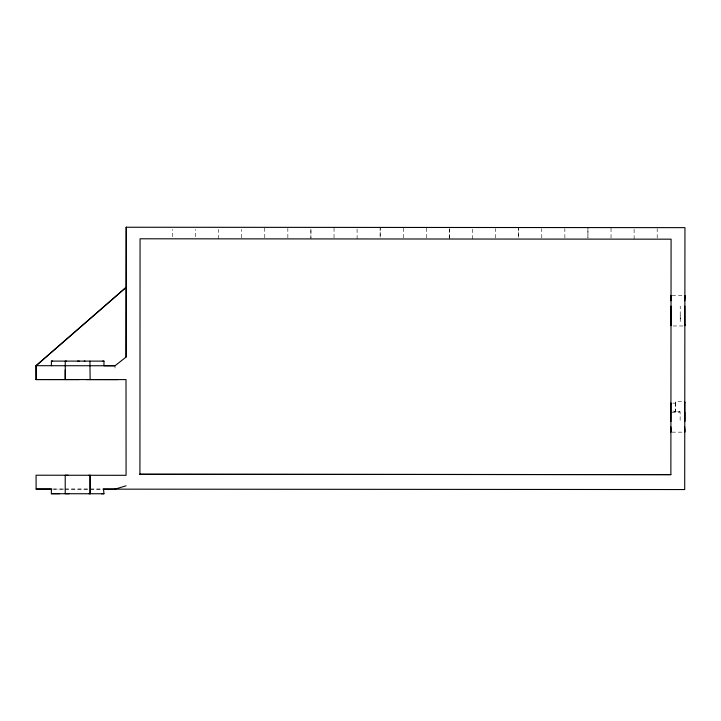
<?xml version="1.0" encoding="UTF-8"?>
<svg xmlns="http://www.w3.org/2000/svg" width="721" height="721" viewBox="0 0 721 721"><rect width="100%" height="100%" fill="white"/><g stroke="black" fill="none" stroke-linecap="round" stroke-linejoin="round"><path stroke-width="0.54" stroke-dasharray="3.6 2.7" d="M115.036 368.061L114.972 365.736M172.436 236.731L172.409 229.377M195.526 236.74L195.49 229.386M218.571 238.849L218.571 229.404M241.688 237.822L241.661 229.422M264.778 237.84L264.742 227.34M287.859 237.858L287.832 228.404M310.904 238.912L310.913 228.422L310.949 237.876M334.03 237.894L334.039 227.394M357.111 238.957L357.084 228.449M380.165 227.421L380.156 237.912L380.21 228.476M403.282 237.939L403.291 227.448M426.372 237.957L426.336 227.448M449.408 239.011L449.417 228.521M449.453 237.966L449.462 228.53M472.534 239.039L472.507 228.53M495.624 238.002L495.588 228.548M518.678 227.521L518.669 238.011L518.714 228.575M541.786 238.038L541.759 228.584M564.876 238.047L564.84 228.602M587.93 228.611L587.921 238.056L587.966 227.575M611.048 238.083L611.011 227.584M634.129 239.147L634.092 228.647M657.21 238.119L657.182 228.665M675.505 403.012L675.496 411.646L670.881 411.691M675.496 405.517L675.505 401.696L682.688 401.696M680.236 315.365L680.236 321.602L680.218 306.128M675.505 403.201L672.738 403.129M671.918 412.412L680.128 412.313L680.128 421.551M682.994 325.973L672.017 325.964M672.729 411.096L680.128 411.646L675.514 411.646L675.514 409.672M52.588 489.09L101.814 489.108M672.071 295.493L682.724 295.502M671.945 432.158L683.661 432.167M53.805 489.09L64.007 489.099M64.935 489.099L101.472 489.135M675.505 402.444L675.514 411.222"/><path stroke-width="1.08" d="M36.131 379.561L36.077 365.691L126.139 287.328L36.086 365.691L36.131 379.561L79.211 379.579M103.518 489.135L103.959 493.759L51.371 493.714L51.38 489.09L36.113 489.081L36.059 475.211L126.076 475.31L126.013 379.597L86.187 379.579M52.615 361.095L51.38 361.095L51.407 365.718L115.036 365.754L126.103 357.021L126.229 227.241L126.103 357.021M65.232 369.981L65.241 379.579L65.26 361.113L66.395 361.104M90.116 475.283L90.107 493.75L90.098 475.274L88.926 475.274M90.125 379.588L89.918 361.122M102.706 361.131L103.968 361.131L103.986 365.754L115.036 365.754M139.928 474.265L140.063 238.795L671.089 239.174L670.872 474.634L139.928 474.265L670.872 474.634M103.959 489.144L684.707 489.55L684.95 227.647L126.229 227.241M670.999 298.602L671.008 295.493L670.99 300.801M670.89 426.85L670.881 432.149L670.872 429.04M670.881 404.49L670.89 403.129M670.999 325.631L670.999 324.648M684.725 429.058L684.725 432.167L684.743 426.859M684.734 403.012L684.743 402.03M684.842 325.64L684.833 306.119M684.842 300.81L684.851 295.502L684.86 298.62M115.009 489.153L126.058 485.801M51.407 361.104L79.229 361.113M51.651 489.081L36.113 489.081M102.932 489.108L115.189 489.117M51.371 493.714L59.591 493.705M77.652 361.104L84.997 361.113M84.195 361.113L103.995 361.131M36.086 365.691L51.642 365.7M36.059 379.543L118.136 379.597M68.044 475.256L65.214 475.247L65.223 493.723L69.099 493.723M88.917 493.741L90.08 493.741M101.472 493.75L103.932 493.75M670.89 403.147L670.9 421.533M684.842 325.225L684.842 324.657M684.743 402.444L684.734 421.542L684.743 412.313M670.99 325.216L670.99 306.11"/></g></svg>
